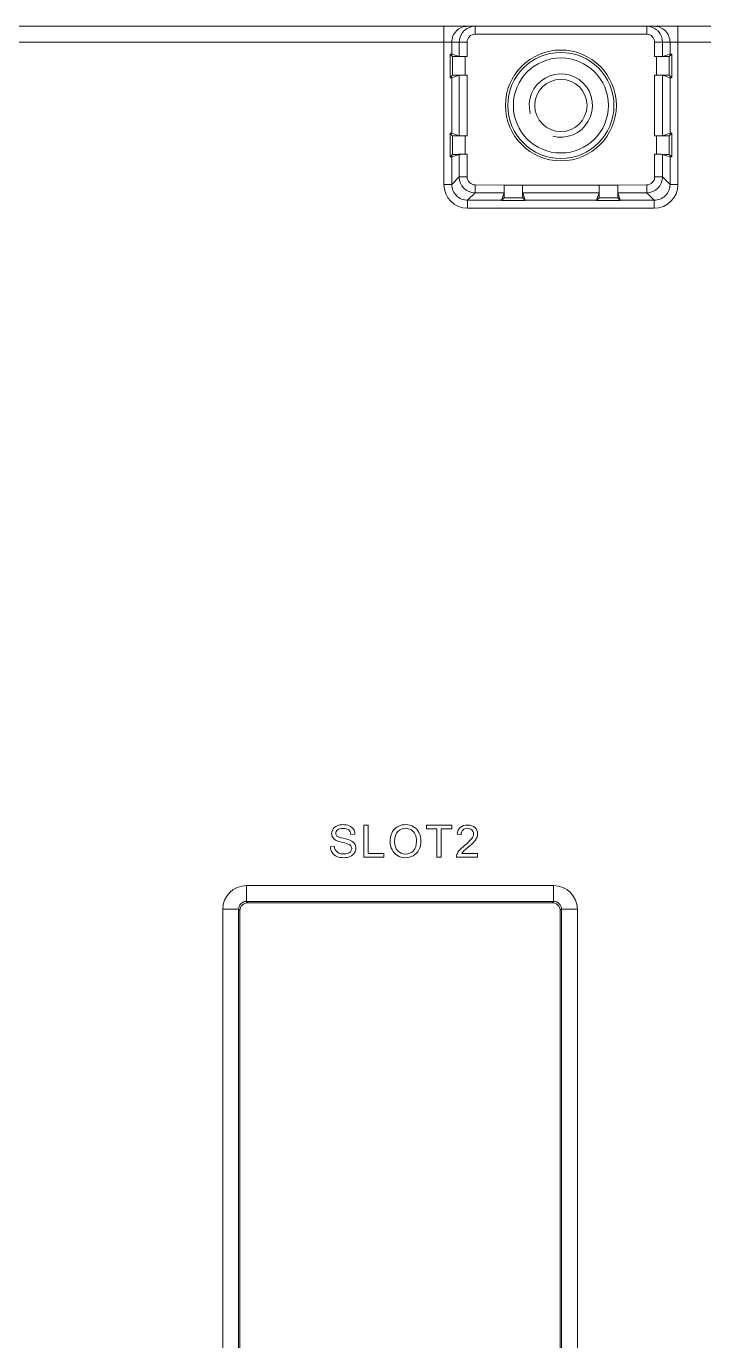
# Model space of a CAD drawing. Header units: millimetres. Extents: x 33157 to 59611, y -29750 to 1750.
# Drawn here: x 55089.3 to 55132, y 291.7 to 374.7 of the extents above; entities that cross this region are included whole.
import ezdxf

# ---------------------------------------------------------------- set-up
doc = ezdxf.new("R2010")
doc.units = ezdxf.units.MM
doc.layers.add('layer 1', color=7, linetype='Continuous', lineweight=18)

msp = doc.modelspace()

# ---------------------------------------------------------------- linework, layer by layer
at = {"layer": 'layer 1', "lineweight": 9}
for p, q in [((55115.618, 374.666), (55115.618, 374.666)), ((55115.618, 374.666), (55115.618, 364.678)), ((55117.589, 374.666), (55117.589, 374.666)), ((55117.589, 374.666), (55117.589, 374.166)), ((55128.42, 374.666), (55128.42, 374.666)), ((55128.42, 374.666), (55128.42, 374.166)), ((55130.392, 374.666), (55130.392, 374.666)), ((55130.392, 374.666), (55130.392, 364.678)), ((55116.117, 373.666), (55116.117, 373.666)), ((55116.117, 373.666), (55116.117, 372.912)), ((55116.589, 373.666), (55116.589, 373.666)), ((55116.589, 373.666), (55116.589, 372.754)), ((55117.089, 373.666), (55117.089, 373.666)), ((55117.089, 373.666), (55117.089, 372.75)), ((55117.089, 373.666), (55117.089, 373.666)), ((55128.42, 374.166), (55128.42, 374.166)), ((55128.92, 373.666), (55128.92, 373.666)), ((55128.92, 373.666), (55128.92, 372.75)), ((55129.42, 373.666), (55129.42, 373.666)), ((55129.42, 373.666), (55129.42, 372.754)), ((55129.892, 373.666), (55129.892, 373.666)), ((55129.892, 373.666), (55129.892, 372.912)), ((55116.006, 372.914), (55116.006, 372.914)), ((55116.006, 372.914), (55116.006, 371.418)), ((55116.164, 372.757), (55116.164, 372.757)), ((55116.164, 372.757), (55116.164, 371.575)), ((55116.964, 372.75), (55116.964, 372.75)), ((55116.964, 372.75), (55116.964, 371.582)), ((55117.089, 372.75), (55117.089, 372.75)), ((55129.046, 372.75), (55129.046, 372.75)), ((55129.046, 372.75), (55129.046, 371.582)), ((55129.046, 372.75), (55129.046, 372.75)), ((55129.846, 372.757), (55129.846, 372.757)), ((55129.846, 372.757), (55129.846, 371.575)), ((55129.892, 372.912), (55129.892, 372.912)), ((55130.003, 372.914), (55130.003, 372.914)), ((55130.003, 372.914), (55130.003, 372.914)), ((55130.003, 372.914), (55130.003, 371.418)), ((55116.117, 371.42), (55116.117, 371.42)), ((55116.117, 371.42), (55116.117, 367.912)), ((55116.164, 371.575), (55116.164, 371.575)), ((55116.589, 371.578), (55116.589, 371.578)), ((55116.589, 371.578), (55116.589, 371.578)), ((55116.589, 371.578), (55116.589, 367.754)), ((55117.089, 371.582), (55117.089, 371.582)), ((55117.089, 371.582), (55117.089, 367.75)), ((55117.089, 371.582), (55117.089, 371.582)), ((55128.92, 371.582), (55128.92, 371.582)), ((55128.92, 371.582), (55128.92, 367.75)), ((55129.046, 371.582), (55129.046, 371.582)), ((55129.42, 371.578), (55129.42, 371.578)), ((55129.42, 371.578), (55129.42, 367.754)), ((55129.892, 371.42), (55129.892, 371.42)), ((55129.892, 371.42), (55129.892, 367.912)), ((55116.006, 367.914), (55116.006, 367.914)), ((55116.006, 367.914), (55116.006, 366.418)), ((55116.164, 367.757), (55116.164, 367.757)), ((55116.164, 367.757), (55116.164, 366.575)), ((55116.964, 367.75), (55116.964, 367.75)), ((55116.964, 367.75), (55116.964, 366.582)), ((55117.089, 367.75), (55117.089, 367.75)), ((55129.046, 367.75), (55129.046, 367.75)), ((55129.046, 367.75), (55129.046, 366.582)), ((55129.046, 367.75), (55129.046, 367.75)), ((55129.846, 367.757), (55129.846, 367.757)), ((55129.846, 367.757), (55129.846, 366.575)), ((55129.892, 367.912), (55129.892, 367.912)), ((55130.003, 367.914), (55130.003, 367.914)), ((55130.003, 367.914), (55130.003, 367.914)), ((55130.003, 367.914), (55130.003, 366.418)), ((55116.117, 366.42), (55116.117, 366.42)), ((55116.117, 366.42), (55116.117, 364.678)), ((55116.164, 366.575), (55116.164, 366.575)), ((55116.589, 366.578), (55116.589, 366.578)), ((55116.589, 366.578), (55116.589, 366.578)), ((55116.589, 366.578), (55116.589, 365.15)), ((55117.089, 366.582), (55117.089, 366.582)), ((55117.089, 366.582), (55117.089, 365.15)), ((55117.089, 366.582), (55117.089, 366.582)), ((55128.92, 366.582), (55128.92, 366.582)), ((55128.92, 366.582), (55128.92, 365.15)), ((55129.046, 366.582), (55129.046, 366.582)), ((55129.42, 366.578), (55129.42, 366.578)), ((55129.42, 366.578), (55129.42, 365.15)), ((55129.892, 366.42), (55129.892, 366.42)), ((55129.892, 366.42), (55129.892, 364.678)), ((55116.117, 364.678), (55116.117, 364.678)), ((55116.589, 365.15), (55116.589, 365.15)), ((55117.089, 365.15), (55117.089, 365.15)), ((55117.589, 364.651), (55117.589, 364.651)), ((55117.589, 364.651), (55117.589, 364.151)), ((55126.589, 364.638), (55126.589, 364.638)), ((55128.42, 364.651), (55128.42, 364.651)), ((55128.42, 364.651), (55128.42, 364.651)), ((55128.42, 364.651), (55128.42, 364.151)), ((55129.42, 365.15), (55129.42, 365.15)), ((55130.392, 364.678), (55130.392, 364.678)), ((55117.117, 363.679), (55117.117, 363.679)), ((55117.117, 363.679), (55117.117, 363.179)), ((55117.589, 364.151), (55117.589, 364.151)), ((55119.259, 363.679), (55119.259, 363.679)), ((55119.414, 363.825), (55119.414, 363.825)), ((55119.416, 364.151), (55119.416, 364.151)), ((55119.416, 364.151), (55119.416, 364.151)), ((55120.596, 363.825), (55120.596, 363.825)), ((55120.751, 363.67), (55120.751, 363.67)), ((55125.259, 363.679), (55125.259, 363.679)), ((55125.414, 363.825), (55125.414, 363.825)), ((55125.416, 364.151), (55125.416, 364.151)), ((55125.416, 364.151), (55125.416, 364.151)), ((55126.596, 363.825), (55126.596, 363.825)), ((55126.751, 363.67), (55126.751, 363.67)), ((55128.42, 364.151), (55128.42, 364.151)), ((55128.892, 363.679), (55128.892, 363.679)), ((55128.892, 363.679), (55128.892, 363.679)), ((55128.892, 363.679), (55128.892, 363.179)), ((55128.892, 363.179), (55128.892, 363.179)), ((55103.163, 320.407), (55103.163, 320.407)), ((55103.163, 320.407), (55103.163, 319.407)), ((55122.546, 320.407), (55122.546, 320.407)), ((55122.546, 320.407), (55122.546, 320.407)), ((55122.546, 320.407), (55122.546, 319.407)), ((55101.663, 318.907), (55101.663, 264.075)), ((55102.663, 318.907), (55102.663, 318.907)), ((55102.663, 318.907), (55102.663, 264.075)), ((55102.749, 318.822), (55102.749, 264.16)), ((55122.46, 319.322), (55122.46, 319.322)), ((55122.546, 319.407), (55122.546, 319.407)), ((55122.546, 319.407), (55122.546, 319.407)), ((55122.96, 318.822), (55122.96, 318.822)), ((55122.96, 318.822), (55122.96, 264.16)), ((55123.046, 318.907), (55123.046, 318.907)), ((55123.046, 318.907), (55123.046, 318.907)), ((55123.046, 318.907), (55123.046, 264.075)), ((55124.046, 318.907), (55124.046, 318.907)), ((55124.046, 318.907), (55124.046, 318.907)), ((55124.046, 318.907), (55124.046, 264.075))]:
    msp.add_line(p, q, dxfattribs=at)
for points in [[(54903.505, 374.666), (54903.505, 374.666), (55189.504, 374.666), (55189.504, 374.666)], [(55116.41, 374.373), (55116.223, 374.186), (55116.117, 373.931), (55116.117, 373.666)], [(55117.117, 374.666), (55116.852, 374.666), (55116.598, 374.561), (55116.41, 374.373)], [(55116.917, 374.406), (55116.87, 374.363), (55116.826, 374.316), (55116.788, 374.264)], [(55117.589, 374.666), (55117.341, 374.666), (55117.101, 374.573), (55116.917, 374.406)], [(55129.018, 374.467), (55128.85, 374.593), (55128.63, 374.666), (55128.42, 374.666)], [(55129.599, 374.373), (55129.412, 374.561), (55129.157, 374.666), (55128.892, 374.666)], [(55129.16, 374.338), (55129.117, 374.386), (55129.069, 374.429), (55129.018, 374.467)], [(55129.42, 373.666), (55129.42, 373.915), (55129.327, 374.154), (55129.16, 374.338)], [(55129.892, 373.666), (55129.892, 373.931), (55129.787, 374.186), (55129.599, 374.373)], [(55083.92, 373.666), (55083.92, 373.666), (55117.089, 373.666), (55117.089, 373.666)], [(55116.788, 374.264), (55116.662, 374.096), (55116.589, 373.876), (55116.589, 373.666)], [(55117.589, 374.166), (55117.313, 374.166), (55117.089, 373.942), (55117.089, 373.666)], [(55128.42, 374.166), (55128.42, 374.166), (55117.589, 374.166), (55117.589, 374.166)], [(55128.92, 373.666), (55128.92, 373.942), (55128.696, 374.166), (55128.42, 374.166)], [(55128.92, 373.666), (55128.92, 373.666), (55162.089, 373.666), (55162.089, 373.666)], [(55116.164, 372.757), (55116.164, 372.757), (55116.006, 372.914), (55116.006, 372.914)], [(55116.117, 372.912), (55116.115, 372.913), (55116.076, 372.914), (55116.006, 372.914)], [(55116.117, 372.912), (55116.117, 372.912), (55116.589, 372.754), (55116.589, 372.754)], [(55116.164, 372.757), (55116.167, 372.753), (55116.524, 372.75), (55116.964, 372.75)], [(55116.589, 372.754), (55116.597, 372.752), (55116.818, 372.75), (55117.089, 372.75)], [(55117.089, 372.75), (55117.089, 372.75), (55116.964, 372.75), (55116.964, 372.75)], [(55128.92, 372.75), (55128.92, 372.75), (55129.046, 372.75), (55129.046, 372.75)], [(55129.892, 372.912), (55129.892, 372.912), (55129.42, 372.754), (55129.42, 372.754)], [(55129.846, 372.757), (55129.846, 372.757), (55130.003, 372.914), (55130.003, 372.914)], [(55130.003, 372.914), (55129.934, 372.914), (55129.895, 372.913), (55129.892, 372.912)], [(55116.164, 371.575), (55116.164, 371.575), (55116.006, 371.418), (55116.006, 371.418)], [(55116.006, 371.418), (55116.076, 371.418), (55116.115, 371.419), (55116.117, 371.42)], [(55116.117, 371.42), (55116.117, 371.42), (55116.589, 371.578), (55116.589, 371.578)], [(55117.089, 371.582), (55117.089, 371.582), (55116.964, 371.582), (55116.964, 371.582)], [(55128.92, 371.582), (55128.92, 371.582), (55129.046, 371.582), (55129.046, 371.582)], [(55129.42, 371.578), (55129.413, 371.58), (55129.191, 371.582), (55128.92, 371.582)], [(55129.846, 371.575), (55129.842, 371.579), (55129.485, 371.582), (55129.046, 371.582)], [(55129.892, 371.42), (55129.892, 371.42), (55129.42, 371.578), (55129.42, 371.578)], [(55129.846, 371.575), (55129.846, 371.575), (55130.003, 371.418), (55130.003, 371.418)], [(55129.892, 371.42), (55129.895, 371.419), (55129.934, 371.418), (55130.003, 371.418)], [(55116.164, 367.757), (55116.164, 367.757), (55116.006, 367.914), (55116.006, 367.914)], [(55116.117, 367.912), (55116.115, 367.913), (55116.076, 367.914), (55116.006, 367.914)], [(55116.117, 367.912), (55116.117, 367.912), (55116.589, 367.754), (55116.589, 367.754)], [(55116.164, 367.757), (55116.167, 367.753), (55116.524, 367.75), (55116.964, 367.75)], [(55116.589, 367.754), (55116.597, 367.752), (55116.818, 367.75), (55117.089, 367.75)], [(55117.089, 367.75), (55117.089, 367.75), (55116.964, 367.75), (55116.964, 367.75)], [(55128.92, 367.75), (55128.92, 367.75), (55129.046, 367.75), (55129.046, 367.75)], [(55129.892, 367.912), (55129.892, 367.912), (55129.42, 367.754), (55129.42, 367.754)], [(55129.846, 367.757), (55129.846, 367.757), (55130.003, 367.914), (55130.003, 367.914)], [(55130.003, 367.914), (55129.934, 367.914), (55129.895, 367.913), (55129.892, 367.912)], [(55116.164, 366.575), (55116.164, 366.575), (55116.006, 366.418), (55116.006, 366.418)], [(55116.006, 366.418), (55116.076, 366.418), (55116.115, 366.419), (55116.117, 366.42)], [(55116.117, 366.42), (55116.117, 366.42), (55116.589, 366.578), (55116.589, 366.578)], [(55117.089, 366.582), (55117.089, 366.582), (55116.964, 366.582), (55116.964, 366.582)], [(55128.92, 366.582), (55128.92, 366.582), (55129.046, 366.582), (55129.046, 366.582)], [(55129.42, 366.578), (55129.413, 366.58), (55129.191, 366.582), (55128.92, 366.582)], [(55129.846, 366.575), (55129.842, 366.579), (55129.485, 366.582), (55129.046, 366.582)], [(55129.892, 366.42), (55129.892, 366.42), (55129.42, 366.578), (55129.42, 366.578)], [(55129.846, 366.575), (55129.846, 366.575), (55130.003, 366.418), (55130.003, 366.418)], [(55129.892, 366.42), (55129.895, 366.419), (55129.934, 366.418), (55130.003, 366.418)], [(55115.618, 364.678), (55115.618, 364.678), (55116.117, 364.678), (55116.117, 364.678)], [(55115.618, 364.678), (55115.618, 363.85), (55116.289, 363.179), (55117.117, 363.179)], [(55116.589, 365.15), (55116.589, 365.15), (55116.117, 364.678), (55116.117, 364.678)], [(55117.089, 365.15), (55117.089, 365.15), (55116.589, 365.15), (55116.589, 365.15)], [(55116.589, 365.15), (55116.59, 364.598), (55117.037, 364.151), (55117.589, 364.151)], [(55117.589, 364.651), (55117.589, 364.651), (55119.421, 364.638), (55119.421, 364.638)], [(55119.421, 364.638), (55119.421, 364.638), (55126.589, 364.638), (55126.589, 364.638)], [(55126.589, 364.638), (55126.589, 364.638), (55128.42, 364.651), (55128.42, 364.651)], [(55128.42, 364.151), (55128.972, 364.151), (55129.42, 364.598), (55129.42, 365.15)], [(55128.892, 363.179), (55129.72, 363.179), (55130.392, 363.85), (55130.392, 364.678)], [(55128.92, 365.15), (55128.92, 365.15), (55129.42, 365.15), (55129.42, 365.15)], [(55129.42, 365.15), (55129.42, 365.15), (55129.892, 364.678), (55129.892, 364.678)], [(55130.392, 364.678), (55130.392, 364.678), (55129.892, 364.678), (55129.892, 364.678)], [(55117.117, 363.679), (55117.117, 363.679), (55119.259, 363.679), (55119.259, 363.679)], [(55117.589, 364.151), (55117.589, 364.151), (55117.117, 363.679), (55117.117, 363.679)], [(55117.589, 364.151), (55117.589, 364.151), (55119.416, 364.151), (55119.416, 364.151)], [(55119.258, 363.67), (55119.258, 363.67), (55120.751, 363.67), (55120.751, 363.67)], [(55119.259, 363.679), (55119.259, 363.679), (55119.416, 364.151), (55119.416, 364.151)], [(55119.414, 363.825), (55119.414, 363.825), (55119.258, 363.67), (55119.258, 363.67)], [(55119.414, 363.825), (55119.414, 363.825), (55120.596, 363.825), (55120.596, 363.825)], [(55120.593, 364.151), (55120.593, 364.151), (55125.416, 364.151), (55125.416, 364.151)], [(55120.75, 363.679), (55120.75, 363.679), (55120.593, 364.151), (55120.593, 364.151)], [(55120.596, 363.825), (55120.596, 363.825), (55120.75, 363.675), (55120.75, 363.675)], [(55120.75, 363.679), (55120.75, 363.679), (55125.259, 363.679), (55125.259, 363.679)], [(55120.75, 363.67), (55120.75, 363.67), (55120.751, 363.67), (55120.751, 363.67)], [(55125.258, 363.67), (55125.258, 363.67), (55126.751, 363.67), (55126.751, 363.67)], [(55125.259, 363.679), (55125.259, 363.679), (55125.416, 364.151), (55125.416, 364.151)], [(55125.414, 363.825), (55125.414, 363.825), (55125.258, 363.67), (55125.258, 363.67)], [(55125.414, 363.825), (55125.414, 363.825), (55126.596, 363.825), (55126.596, 363.825)], [(55126.593, 364.151), (55126.593, 364.151), (55128.42, 364.151), (55128.42, 364.151)], [(55126.75, 363.679), (55126.75, 363.679), (55126.593, 364.151), (55126.593, 364.151)], [(55126.596, 363.825), (55126.596, 363.825), (55126.75, 363.675), (55126.75, 363.675)], [(55126.75, 363.679), (55126.75, 363.679), (55128.892, 363.679), (55128.892, 363.679)], [(55126.75, 363.67), (55126.75, 363.67), (55126.751, 363.67), (55126.751, 363.67)], [(55128.42, 364.151), (55128.42, 364.151), (55128.892, 363.679), (55128.892, 363.679)], [(55117.117, 363.179), (55117.117, 363.179), (55128.892, 363.179), (55128.892, 363.179)], [(55103.163, 320.407), (55102.335, 320.407), (55101.663, 319.736), (55101.663, 318.907)], [(55103.163, 320.407), (55103.163, 320.407), (55122.546, 320.407), (55122.546, 320.407)], [(55124.046, 318.907), (55124.046, 319.736), (55123.374, 320.407), (55122.546, 320.407)], [(55101.663, 318.907), (55101.663, 318.907), (55102.663, 318.907), (55102.663, 318.907)], [(55102.749, 318.822), (55102.749, 318.822), (55102.663, 318.907), (55102.663, 318.907)], [(55103.249, 319.322), (55102.973, 319.322), (55102.749, 319.098), (55102.749, 318.822)], [(55103.163, 319.407), (55103.163, 319.407), (55122.546, 319.407), (55122.546, 319.407)], [(55103.249, 319.322), (55103.249, 319.322), (55122.46, 319.322), (55122.46, 319.322)], [(55103.249, 319.322), (55103.249, 319.322), (55103.163, 319.407), (55103.163, 319.407)], [(55122.546, 319.407), (55122.546, 319.407), (55122.46, 319.322), (55122.46, 319.322)], [(55122.96, 318.822), (55122.96, 319.098), (55122.737, 319.322), (55122.46, 319.322)], [(55123.046, 318.907), (55123.046, 318.907), (55122.96, 318.822), (55122.96, 318.822)], [(55124.046, 318.907), (55124.046, 318.907), (55123.046, 318.907), (55123.046, 318.907)]]:
    msp.add_open_spline(points, degree=3, dxfattribs=at)
for points, knots in [([(55126.505, 369.666), (55126.505, 371.599), (55124.938, 373.166), (55123.005, 373.166), (55121.072, 373.166), (55119.505, 371.599), (55119.505, 369.666), (55119.505, 367.733), (55121.072, 366.166), (55123.005, 366.166), (55124.938, 366.166), (55126.505, 367.733), (55126.505, 369.666), (55126.505, 369.666), (55126.505, 369.666), (55126.505, 369.666)], [0, 0, 0, 0, 152043.720607, 152043.720607, 152043.720607, 304087.441214, 304087.441214, 304087.441214, 456131.161821, 456131.161821, 456131.161821, 608174.882428, 608174.882428, 608174.882428, 608180.964177, 608180.964177, 608180.964177, 608180.964177]), ([(55126.355, 369.666), (55126.355, 371.516), (55124.855, 373.016), (55123.005, 373.016), (55121.155, 373.016), (55119.655, 371.516), (55119.655, 369.666), (55119.655, 367.816), (55121.155, 366.316), (55123.005, 366.316), (55124.855, 366.316), (55126.355, 367.816), (55126.355, 369.666), (55126.355, 369.666), (55126.355, 369.666), (55126.355, 369.666)], [0, 0, 0, 0, 152044.289153, 152044.289153, 152044.289153, 304088.578307, 304088.578307, 304088.578307, 456132.86746, 456132.86746, 456132.86746, 608177.156613, 608177.156613, 608177.156613, 608183.238385, 608183.238385, 608183.238385, 608183.238385]), ([(55129.018, 372.75), (55129.122, 372.75), (55129.227, 372.75), (55129.331, 372.751), (55129.378, 372.751), (55129.426, 372.751), (55129.473, 372.751), (55129.515, 372.751), (55129.557, 372.752), (55129.599, 372.752), (55129.633, 372.753), (55129.668, 372.753), (55129.703, 372.753), (55129.729, 372.753), (55129.755, 372.752), (55129.78, 372.754), (55129.796, 372.756), (55129.811, 372.759), (55129.828, 372.756), (55129.835, 372.755), (55129.842, 372.753), (55129.846, 372.757)], [0, 0, 0, 0, 143772.947422, 143772.947422, 143772.947422, 287545.894844, 287545.894844, 287545.894844, 431318.842267, 431318.842267, 431318.842267, 575091.789689, 575091.789689, 575091.789689, 718864.737111, 718864.737111, 718864.737111, 862637.684533, 862637.684533, 862637.684533, 1006410.631956, 1006410.631956, 1006410.631956, 1006410.631956]), ([(55129.018, 372.75), (55129.069, 372.75), (55129.12, 372.751), (55129.171, 372.751), (55129.215, 372.751), (55129.258, 372.75), (55129.301, 372.752), (55129.329, 372.753), (55129.358, 372.755), (55129.387, 372.753), (55129.398, 372.752), (55129.409, 372.751), (55129.42, 372.754)], [0, 0, 0, 0, 152071.285959, 152071.285959, 152071.285959, 304142.571918, 304142.571918, 304142.571918, 456213.857878, 456213.857878, 456213.857878, 608285.143837, 608285.143837, 608285.143837, 608285.143837]), ([(55126.005, 369.666), (55126.005, 371.323), (55124.662, 372.666), (55123.005, 372.666), (55121.348, 372.666), (55120.005, 371.323), (55120.005, 369.666), (55120.005, 368.009), (55121.348, 366.666), (55123.005, 366.666), (55124.662, 366.666), (55126.005, 368.009), (55126.005, 369.666), (55126.005, 369.666), (55126.005, 369.666), (55126.005, 369.666)], [0, 0, 0, 0, 152045.615809, 152045.615809, 152045.615809, 304091.231617, 304091.231617, 304091.231617, 456136.847426, 456136.847426, 456136.847426, 608182.463234, 608182.463234, 608182.463234, 608188.545059, 608188.545059, 608188.545059, 608188.545059]), ([(55116.991, 371.582), (55116.887, 371.582), (55116.783, 371.582), (55116.679, 371.581), (55116.631, 371.581), (55116.584, 371.581), (55116.536, 371.581), (55116.494, 371.581), (55116.452, 371.58), (55116.41, 371.58), (55116.376, 371.579), (55116.342, 371.579), (55116.307, 371.579), (55116.281, 371.579), (55116.254, 371.58), (55116.229, 371.578), (55116.214, 371.576), (55116.199, 371.573), (55116.181, 371.576), (55116.174, 371.577), (55116.168, 371.579), (55116.164, 371.575)], [0, 0, 0, 0, 143740.161886, 143740.161886, 143740.161886, 287480.323772, 287480.323772, 287480.323772, 431220.485659, 431220.485659, 431220.485659, 574960.647545, 574960.647545, 574960.647545, 718700.809431, 718700.809431, 718700.809431, 862440.971317, 862440.971317, 862440.971317, 1006181.133203, 1006181.133203, 1006181.133203, 1006181.133203]), ([(55116.991, 371.582), (55116.94, 371.582), (55116.889, 371.581), (55116.838, 371.581), (55116.795, 371.581), (55116.752, 371.582), (55116.709, 371.58), (55116.68, 371.579), (55116.652, 371.577), (55116.622, 371.579), (55116.611, 371.58), (55116.6, 371.581), (55116.589, 371.578)], [0, 0, 0, 0, 152038.304265, 152038.304265, 152038.304265, 304076.60853, 304076.60853, 304076.60853, 456114.912796, 456114.912796, 456114.912796, 608153.217061, 608153.217061, 608153.217061, 608153.217061]), ([(55122.487, 367.734), (55123.361, 367.5), (55124.284, 367.882), (55124.737, 368.666), (55125.189, 369.45), (55125.059, 370.44), (55124.419, 371.08), (55123.779, 371.72), (55122.789, 371.851), (55122.005, 371.398), (55121.221, 370.945), (55120.839, 370.023), (55121.073, 369.148)], [0, 0, 0, 0, 152054.514352, 152054.514352, 152054.514352, 304109.028703, 304109.028703, 304109.028703, 456163.543055, 456163.543055, 456163.543055, 608218.057407, 608218.057407, 608218.057407, 608218.057407]), ([(55124.655, 369.666), (55124.655, 370.577), (55123.916, 371.316), (55123.005, 371.316), (55122.093, 371.316), (55121.355, 370.577), (55121.355, 369.666), (55121.355, 368.755), (55122.093, 368.016), (55123.005, 368.016), (55123.916, 368.016), (55124.655, 368.755), (55124.655, 369.666), (55124.655, 369.666), (55124.655, 369.666), (55124.655, 369.666)], [0, 0, 0, 0, 152050.733209, 152050.733209, 152050.733209, 304101.466418, 304101.466418, 304101.466418, 456152.199627, 456152.199627, 456152.199627, 608202.932835, 608202.932835, 608202.932835, 608209.014865, 608209.014865, 608209.014865, 608209.014865]), ([(55129.018, 367.75), (55129.122, 367.75), (55129.227, 367.75), (55129.331, 367.751), (55129.378, 367.751), (55129.426, 367.751), (55129.473, 367.751), (55129.515, 367.751), (55129.557, 367.752), (55129.599, 367.752), (55129.633, 367.753), (55129.668, 367.753), (55129.703, 367.753), (55129.729, 367.753), (55129.755, 367.752), (55129.78, 367.754), (55129.796, 367.756), (55129.811, 367.759), (55129.828, 367.756), (55129.835, 367.755), (55129.842, 367.753), (55129.846, 367.757)], [0, 0, 0, 0, 143779.06991, 143779.06991, 143779.06991, 287558.139819, 287558.139819, 287558.139819, 431337.209729, 431337.209729, 431337.209729, 575116.279638, 575116.279638, 575116.279638, 718895.349548, 718895.349548, 718895.349548, 862674.419457, 862674.419457, 862674.419457, 1006453.489367, 1006453.489367, 1006453.489367, 1006453.489367]), ([(55129.018, 367.75), (55129.069, 367.75), (55129.12, 367.751), (55129.171, 367.751), (55129.215, 367.751), (55129.258, 367.75), (55129.301, 367.752), (55129.329, 367.753), (55129.358, 367.755), (55129.387, 367.753), (55129.398, 367.752), (55129.409, 367.751), (55129.42, 367.754)], [0, 0, 0, 0, 152078.138822, 152078.138822, 152078.138822, 304156.277644, 304156.277644, 304156.277644, 456234.416467, 456234.416467, 456234.416467, 608312.555289, 608312.555289, 608312.555289, 608312.555289]), ([(55116.991, 366.582), (55116.887, 366.582), (55116.783, 366.582), (55116.679, 366.581), (55116.631, 366.581), (55116.584, 366.581), (55116.536, 366.581), (55116.494, 366.581), (55116.452, 366.58), (55116.41, 366.58), (55116.376, 366.579), (55116.342, 366.579), (55116.307, 366.579), (55116.281, 366.579), (55116.254, 366.58), (55116.229, 366.578), (55116.214, 366.576), (55116.199, 366.573), (55116.181, 366.576), (55116.174, 366.577), (55116.168, 366.579), (55116.164, 366.575)], [0, 0, 0, 0, 143746.284547, 143746.284547, 143746.284547, 287492.569095, 287492.569095, 287492.569095, 431238.853642, 431238.853642, 431238.853642, 574985.13819, 574985.13819, 574985.13819, 718731.422737, 718731.422737, 718731.422737, 862477.707285, 862477.707285, 862477.707285, 1006223.991832, 1006223.991832, 1006223.991832, 1006223.991832]), ([(55116.991, 366.582), (55116.94, 366.582), (55116.889, 366.581), (55116.838, 366.581), (55116.795, 366.581), (55116.752, 366.582), (55116.709, 366.58), (55116.68, 366.579), (55116.652, 366.577), (55116.622, 366.579), (55116.611, 366.58), (55116.6, 366.581), (55116.589, 366.578)], [0, 0, 0, 0, 152045.15732, 152045.15732, 152045.15732, 304090.31464, 304090.31464, 304090.31464, 456135.471961, 456135.471961, 456135.471961, 608180.629281, 608180.629281, 608180.629281, 608180.629281]), ([(55116.117, 364.678), (55116.117, 364.413), (55116.223, 364.159), (55116.41, 363.971), (55116.598, 363.784), (55116.852, 363.679), (55117.117, 363.679)], [0, 0, 0, 0, 171469.672018, 171469.672018, 171469.672018, 342939.344037, 342939.344037, 342939.344037, 342939.344037]), ([(55117.089, 365.15), (55117.089, 365.018), (55117.142, 364.891), (55117.236, 364.797), (55117.329, 364.703), (55117.457, 364.651), (55117.589, 364.651)], [0, 0, 0, 0, 171471.453771, 171471.453771, 171471.453771, 342942.907542, 342942.907542, 342942.907542, 342942.907542]), ([(55119.414, 363.825), (55119.418, 363.829), (55119.416, 363.836), (55119.415, 363.842), (55119.412, 363.859), (55119.415, 363.874), (55119.416, 363.889), (55119.419, 363.913), (55119.418, 363.939), (55119.417, 363.965), (55119.417, 363.999), (55119.418, 364.033), (55119.419, 364.066), (55119.419, 364.107), (55119.419, 364.148), (55119.419, 364.189), (55119.42, 364.236), (55119.42, 364.283), (55119.42, 364.329), (55119.42, 364.432), (55119.421, 364.535), (55119.421, 364.638)], [0, 0, 0, 0, 143757.697747, 143757.697747, 143757.697747, 287515.395493, 287515.395493, 287515.395493, 431273.09324, 431273.09324, 431273.09324, 575030.790987, 575030.790987, 575030.790987, 718788.488733, 718788.488733, 718788.488733, 862546.18648, 862546.18648, 862546.18648, 1006303.884227, 1006303.884227, 1006303.884227, 1006303.884227]), ([(55119.421, 364.638), (55119.421, 364.576), (55119.42, 364.515), (55119.42, 364.453), (55119.42, 364.401), (55119.421, 364.349), (55119.419, 364.297), (55119.418, 364.262), (55119.415, 364.227), (55119.418, 364.191), (55119.419, 364.178), (55119.421, 364.164), (55119.416, 364.151)], [0, 0, 0, 0, 152055.472849, 152055.472849, 152055.472849, 304110.945699, 304110.945699, 304110.945699, 456166.418548, 456166.418548, 456166.418548, 608221.891397, 608221.891397, 608221.891397, 608221.891397]), ([(55120.589, 364.638), (55120.589, 364.576), (55120.589, 364.515), (55120.589, 364.453), (55120.589, 364.401), (55120.588, 364.349), (55120.59, 364.297), (55120.591, 364.262), (55120.594, 364.227), (55120.592, 364.191), (55120.591, 364.178), (55120.589, 364.164), (55120.593, 364.151)], [0, 0, 0, 0, 152058.713649, 152058.713649, 152058.713649, 304117.427298, 304117.427298, 304117.427298, 456176.140947, 456176.140947, 456176.140947, 608234.854596, 608234.854596, 608234.854596, 608234.854596]), ([(55120.589, 364.638), (55120.589, 364.535), (55120.589, 364.432), (55120.589, 364.329), (55120.59, 364.283), (55120.59, 364.236), (55120.59, 364.189), (55120.59, 364.148), (55120.59, 364.107), (55120.591, 364.066), (55120.591, 364.033), (55120.592, 363.999), (55120.592, 363.965), (55120.592, 363.939), (55120.591, 363.913), (55120.593, 363.889), (55120.595, 363.874), (55120.597, 363.859), (55120.594, 363.842), (55120.593, 363.836), (55120.592, 363.829), (55120.596, 363.825)], [0, 0, 0, 0, 143760.044111, 143760.044111, 143760.044111, 287520.088222, 287520.088222, 287520.088222, 431280.132333, 431280.132333, 431280.132333, 575040.176445, 575040.176445, 575040.176445, 718800.220556, 718800.220556, 718800.220556, 862560.264667, 862560.264667, 862560.264667, 1006320.308778, 1006320.308778, 1006320.308778, 1006320.308778]), ([(55125.414, 363.825), (55125.418, 363.829), (55125.416, 363.836), (55125.415, 363.842), (55125.412, 363.859), (55125.415, 363.874), (55125.416, 363.889), (55125.419, 363.913), (55125.418, 363.939), (55125.417, 363.965), (55125.417, 363.999), (55125.418, 364.033), (55125.419, 364.066), (55125.419, 364.107), (55125.419, 364.148), (55125.419, 364.189), (55125.42, 364.236), (55125.42, 364.283), (55125.42, 364.329), (55125.42, 364.432), (55125.421, 364.535), (55125.421, 364.638)], [0, 0, 0, 0, 143773.394973, 143773.394973, 143773.394973, 287546.789946, 287546.789946, 287546.789946, 431320.184919, 431320.184919, 431320.184919, 575093.579893, 575093.579893, 575093.579893, 718866.974866, 718866.974866, 718866.974866, 862640.369839, 862640.369839, 862640.369839, 1006413.764812, 1006413.764812, 1006413.764812, 1006413.764812]), ([(55125.421, 364.638), (55125.421, 364.576), (55125.42, 364.515), (55125.42, 364.453), (55125.42, 364.401), (55125.421, 364.349), (55125.419, 364.297), (55125.418, 364.262), (55125.415, 364.227), (55125.418, 364.191), (55125.419, 364.178), (55125.421, 364.164), (55125.416, 364.151)], [0, 0, 0, 0, 152072.079191, 152072.079191, 152072.079191, 304144.158382, 304144.158382, 304144.158382, 456216.237573, 456216.237573, 456216.237573, 608288.316764, 608288.316764, 608288.316764, 608288.316764]), ([(55126.589, 364.638), (55126.589, 364.576), (55126.589, 364.515), (55126.589, 364.453), (55126.589, 364.401), (55126.588, 364.349), (55126.59, 364.297), (55126.591, 364.262), (55126.594, 364.227), (55126.592, 364.191), (55126.591, 364.178), (55126.589, 364.164), (55126.593, 364.151)], [0, 0, 0, 0, 152075.31999, 152075.31999, 152075.31999, 304150.639981, 304150.639981, 304150.639981, 456225.959971, 456225.959971, 456225.959971, 608301.279962, 608301.279962, 608301.279962, 608301.279962]), ([(55126.589, 364.638), (55126.589, 364.535), (55126.589, 364.432), (55126.589, 364.329), (55126.59, 364.283), (55126.59, 364.236), (55126.59, 364.189), (55126.59, 364.148), (55126.59, 364.107), (55126.591, 364.066), (55126.591, 364.033), (55126.592, 363.999), (55126.592, 363.965), (55126.592, 363.939), (55126.591, 363.913), (55126.593, 363.889), (55126.595, 363.874), (55126.597, 363.859), (55126.594, 363.842), (55126.593, 363.836), (55126.592, 363.829), (55126.596, 363.825)], [0, 0, 0, 0, 143775.741338, 143775.741338, 143775.741338, 287551.482675, 287551.482675, 287551.482675, 431327.224013, 431327.224013, 431327.224013, 575102.96535, 575102.96535, 575102.96535, 718878.706688, 718878.706688, 718878.706688, 862654.448026, 862654.448026, 862654.448026, 1006430.189363, 1006430.189363, 1006430.189363, 1006430.189363]), ([(55128.42, 364.651), (55128.553, 364.651), (55128.68, 364.703), (55128.774, 364.797), (55128.867, 364.891), (55128.92, 365.018), (55128.92, 365.15)], [0, 0, 0, 0, 171507.414212, 171507.414212, 171507.414212, 343014.828424, 343014.828424, 343014.828424, 343014.828424]), ([(55128.892, 363.679), (55129.157, 363.679), (55129.412, 363.784), (55129.599, 363.971), (55129.787, 364.159), (55129.892, 364.413), (55129.892, 364.678)], [0, 0, 0, 0, 171510.733151, 171510.733151, 171510.733151, 343021.466302, 343021.466302, 343021.466302, 343021.466302]), ([(55103.163, 319.407), (55103.031, 319.407), (55102.904, 319.355), (55102.81, 319.261), (55102.716, 319.167), (55102.663, 319.04), (55102.663, 318.907)], [0, 0, 0, 0, 171496.928963, 171496.928963, 171496.928963, 342993.857925, 342993.857925, 342993.857925, 342993.857925]), ([(55123.046, 318.907), (55123.046, 319.04), (55122.993, 319.167), (55122.9, 319.261), (55122.806, 319.355), (55122.679, 319.407), (55122.546, 319.407)], [0, 0, 0, 0, 171559.582034, 171559.582034, 171559.582034, 343119.164068, 343119.164068, 343119.164068, 343119.164068])]:
    msp.add_open_spline(points, degree=3, knots=knots, dxfattribs=at)
at = {"layer": 'layer 1'}
for points, knots in [([(55108.46, 322.848), (55108.46, 322.848), (55108.711, 322.87), (55108.711, 322.87), (55108.723, 322.769), (55108.75, 322.685), (55108.794, 322.62), (55108.838, 322.555), (55108.906, 322.502), (55108.997, 322.462), (55109.089, 322.422), (55109.193, 322.402), (55109.307, 322.402), (55109.409, 322.402), (55109.499, 322.417), (55109.577, 322.447), (55109.655, 322.478), (55109.713, 322.52), (55109.751, 322.573), (55109.789, 322.626), (55109.809, 322.684), (55109.809, 322.746), (55109.809, 322.809), (55109.79, 322.864), (55109.754, 322.912), (55109.717, 322.959), (55109.656, 322.998), (55109.572, 323.031), (55109.518, 323.051), (55109.398, 323.084), (55109.212, 323.129), (55109.026, 323.174), (55108.896, 323.215), (55108.822, 323.255), (55108.725, 323.306), (55108.654, 323.369), (55108.607, 323.444), (55108.559, 323.518), (55108.536, 323.602), (55108.536, 323.695), (55108.536, 323.798), (55108.565, 323.893), (55108.623, 323.982), (55108.681, 324.071), (55108.765, 324.138), (55108.876, 324.184), (55108.987, 324.23), (55109.111, 324.253), (55109.247, 324.253), (55109.397, 324.253), (55109.529, 324.229), (55109.643, 324.181), (55109.757, 324.133), (55109.845, 324.062), (55109.907, 323.967), (55109.969, 323.874), (55110.002, 323.768), (55110.006, 323.649), (55110.006, 323.649), (55109.749, 323.629), (55109.749, 323.629), (55109.736, 323.757), (55109.689, 323.853), (55109.61, 323.918), (55109.53, 323.983), (55109.413, 324.016), (55109.257, 324.016), (55109.096, 324.016), (55108.978, 323.986), (55108.904, 323.927), (55108.83, 323.868), (55108.793, 323.796), (55108.793, 323.713), (55108.793, 323.64), (55108.819, 323.58), (55108.871, 323.533), (55108.923, 323.487), (55109.057, 323.438), (55109.274, 323.389), (55109.492, 323.34), (55109.641, 323.297), (55109.722, 323.261), (55109.839, 323.206), (55109.926, 323.138), (55109.982, 323.055), (55110.038, 322.972), (55110.066, 322.877), (55110.066, 322.769), (55110.066, 322.661), (55110.035, 322.56), (55109.973, 322.465), (55109.912, 322.37), (55109.824, 322.296), (55109.708, 322.244), (55109.593, 322.191), (55109.464, 322.165), (55109.32, 322.165), (55109.137, 322.165), (55108.984, 322.191), (55108.861, 322.245), (55108.737, 322.298), (55108.641, 322.378), (55108.571, 322.485), (55108.5, 322.592), (55108.463, 322.713), (55108.46, 322.848)], [0, 0, 0, 0, 134876.871131, 134876.871131, 134876.871131, 269753.742262, 269753.742262, 269753.742262, 404630.613393, 404630.613393, 404630.613393, 539507.484524, 539507.484524, 539507.484524, 674384.355655, 674384.355655, 674384.355655, 809261.226786, 809261.226786, 809261.226786, 944138.097917, 944138.097917, 944138.097917, 1079014.969047, 1079014.969047, 1079014.969047, 1213891.840178, 1213891.840178, 1213891.840178, 1348768.711309, 1348768.711309, 1348768.711309, 1483645.58244, 1483645.58244, 1483645.58244, 1618522.453571, 1618522.453571, 1618522.453571, 1753399.324702, 1753399.324702, 1753399.324702, 1888276.195833, 1888276.195833, 1888276.195833, 2023153.066964, 2023153.066964, 2023153.066964, 2158029.938095, 2158029.938095, 2158029.938095, 2292906.809226, 2292906.809226, 2292906.809226, 2427783.680357, 2427783.680357, 2427783.680357, 2562660.551488, 2562660.551488, 2562660.551488, 2697537.422619, 2697537.422619, 2697537.422619, 2832414.29375, 2832414.29375, 2832414.29375, 2967291.164881, 2967291.164881, 2967291.164881, 3102168.036012, 3102168.036012, 3102168.036012, 3237044.907142, 3237044.907142, 3237044.907142, 3371921.778273, 3371921.778273, 3371921.778273, 3506798.649404, 3506798.649404, 3506798.649404, 3641675.520535, 3641675.520535, 3641675.520535, 3776552.391666, 3776552.391666, 3776552.391666, 3911429.262797, 3911429.262797, 3911429.262797, 4046306.133928, 4046306.133928, 4046306.133928, 4181183.005059, 4181183.005059, 4181183.005059, 4316059.87619, 4316059.87619, 4316059.87619, 4450936.747321, 4450936.747321, 4450936.747321, 4585813.618452, 4585813.618452, 4585813.618452, 4720690.489583, 4720690.489583, 4720690.489583, 4720690.489583]), ([(55110.575, 322.198), (55110.575, 322.198), (55110.575, 324.219), (55110.575, 324.219), (55110.575, 324.219), (55110.843, 324.219), (55110.843, 324.219), (55110.843, 324.219), (55110.843, 322.436), (55110.843, 322.436), (55110.843, 322.436), (55111.837, 322.436), (55111.837, 322.436), (55111.837, 322.436), (55111.837, 322.198), (55111.837, 322.198), (55111.837, 322.198), (55110.575, 322.198), (55110.575, 322.198)], [0, 0, 0, 0, 145609.355534, 145609.355534, 145609.355534, 291218.711067, 291218.711067, 291218.711067, 436828.066601, 436828.066601, 436828.066601, 582437.422134, 582437.422134, 582437.422134, 728046.777668, 728046.777668, 728046.777668, 873656.133201, 873656.133201, 873656.133201, 873656.133201]), ([(55112.231, 323.182), (55112.231, 323.517), (55112.321, 323.779), (55112.501, 323.969), (55112.682, 324.158), (55112.914, 324.253), (55113.199, 324.253), (55113.386, 324.253), (55113.554, 324.208), (55113.704, 324.119), (55113.853, 324.031), (55113.968, 323.906), (55114.046, 323.747), (55114.125, 323.588), (55114.164, 323.407), (55114.164, 323.206), (55114.164, 323.001), (55114.123, 322.817), (55114.04, 322.656), (55113.957, 322.494), (55113.84, 322.372), (55113.689, 322.289), (55113.537, 322.206), (55113.373, 322.165), (55113.198, 322.165), (55113.007, 322.165), (55112.837, 322.211), (55112.687, 322.302), (55112.538, 322.394), (55112.424, 322.519), (55112.347, 322.678), (55112.269, 322.837), (55112.231, 323.005), (55112.231, 323.182)], [0, 0, 0, 0, 139742.973447, 139742.973447, 139742.973447, 279485.946894, 279485.946894, 279485.946894, 419228.920341, 419228.920341, 419228.920341, 558971.893788, 558971.893788, 558971.893788, 698714.867235, 698714.867235, 698714.867235, 838457.840683, 838457.840683, 838457.840683, 978200.81413, 978200.81413, 978200.81413, 1117943.787577, 1117943.787577, 1117943.787577, 1257686.761024, 1257686.761024, 1257686.761024, 1397429.734471, 1397429.734471, 1397429.734471, 1537172.707918, 1537172.707918, 1537172.707918, 1537172.707918]), ([(55112.507, 323.177), (55112.507, 322.934), (55112.573, 322.743), (55112.704, 322.603), (55112.834, 322.463), (55112.999, 322.393), (55113.196, 322.393), (55113.397, 322.393), (55113.563, 322.464), (55113.693, 322.605), (55113.823, 322.746), (55113.888, 322.946), (55113.888, 323.206), (55113.888, 323.37), (55113.86, 323.514), (55113.804, 323.636), (55113.749, 323.758), (55113.667, 323.853), (55113.561, 323.92), (55113.453, 323.988), (55113.333, 324.022), (55113.2, 324.022), (55113.011, 324.022), (55112.849, 323.957), (55112.712, 323.827), (55112.576, 323.697), (55112.507, 323.481), (55112.507, 323.177)], [0, 0, 0, 0, 141317.341669, 141317.341669, 141317.341669, 282634.683338, 282634.683338, 282634.683338, 423952.025006, 423952.025006, 423952.025006, 565269.366675, 565269.366675, 565269.366675, 706586.708344, 706586.708344, 706586.708344, 847904.050013, 847904.050013, 847904.050013, 989221.391682, 989221.391682, 989221.391682, 1130538.733351, 1130538.733351, 1130538.733351, 1271856.075019, 1271856.075019, 1271856.075019, 1271856.075019]), ([(55115.178, 322.198), (55115.178, 322.198), (55115.178, 323.982), (55115.178, 323.982), (55115.178, 323.982), (55114.512, 323.982), (55114.512, 323.982), (55114.512, 323.982), (55114.512, 324.219), (55114.512, 324.219), (55114.512, 324.219), (55116.113, 324.219), (55116.113, 324.219), (55116.113, 324.219), (55116.113, 323.982), (55116.113, 323.982), (55116.113, 323.982), (55115.447, 323.982), (55115.447, 323.982), (55115.447, 323.982), (55115.447, 322.198), (55115.447, 322.198), (55115.447, 322.198), (55115.178, 322.198), (55115.178, 322.198)], [0, 0, 0, 0, 142381.422587, 142381.422587, 142381.422587, 284762.845175, 284762.845175, 284762.845175, 427144.267762, 427144.267762, 427144.267762, 569525.690349, 569525.690349, 569525.690349, 711907.112937, 711907.112937, 711907.112937, 854288.535524, 854288.535524, 854288.535524, 996669.958112, 996669.958112, 996669.958112, 1139051.380699, 1139051.380699, 1139051.380699, 1139051.380699]), ([(55117.748, 322.436), (55117.748, 322.436), (55117.748, 322.198), (55117.748, 322.198), (55117.748, 322.198), (55116.41, 322.198), (55116.41, 322.198), (55116.408, 322.258), (55116.418, 322.316), (55116.439, 322.371), (55116.473, 322.462), (55116.529, 322.552), (55116.604, 322.64), (55116.68, 322.728), (55116.788, 322.829), (55116.929, 322.944), (55117.148, 323.125), (55117.296, 323.267), (55117.374, 323.372), (55117.452, 323.478), (55117.491, 323.578), (55117.491, 323.672), (55117.491, 323.77), (55117.456, 323.853), (55117.385, 323.92), (55117.315, 323.988), (55117.222, 324.022), (55117.109, 324.022), (55116.989, 324.022), (55116.893, 323.986), (55116.821, 323.914), (55116.749, 323.843), (55116.713, 323.745), (55116.712, 323.618), (55116.712, 323.618), (55116.458, 323.643), (55116.458, 323.643), (55116.475, 323.833), (55116.541, 323.978), (55116.655, 324.078), (55116.769, 324.178), (55116.922, 324.228), (55117.115, 324.228), (55117.308, 324.228), (55117.462, 324.174), (55117.575, 324.066), (55117.688, 323.959), (55117.745, 323.825), (55117.745, 323.666), (55117.745, 323.585), (55117.728, 323.506), (55117.695, 323.428), (55117.662, 323.349), (55117.607, 323.267), (55117.53, 323.18), (55117.453, 323.094), (55117.326, 322.975), (55117.148, 322.825), (55116.999, 322.699), (55116.903, 322.615), (55116.861, 322.57), (55116.818, 322.525), (55116.783, 322.481), (55116.756, 322.436), (55116.756, 322.436), (55117.748, 322.436), (55117.748, 322.436)], [0, 0, 0, 0, 136203.778573, 136203.778573, 136203.778573, 272407.557145, 272407.557145, 272407.557145, 408611.335718, 408611.335718, 408611.335718, 544815.11429, 544815.11429, 544815.11429, 681018.892863, 681018.892863, 681018.892863, 817222.671435, 817222.671435, 817222.671435, 953426.450008, 953426.450008, 953426.450008, 1089630.22858, 1089630.22858, 1089630.22858, 1225834.007153, 1225834.007153, 1225834.007153, 1362037.785725, 1362037.785725, 1362037.785725, 1498241.564298, 1498241.564298, 1498241.564298, 1634445.34287, 1634445.34287, 1634445.34287, 1770649.121443, 1770649.121443, 1770649.121443, 1906852.900015, 1906852.900015, 1906852.900015, 2043056.678588, 2043056.678588, 2043056.678588, 2179260.45716, 2179260.45716, 2179260.45716, 2315464.235733, 2315464.235733, 2315464.235733, 2451668.014305, 2451668.014305, 2451668.014305, 2587871.792878, 2587871.792878, 2587871.792878, 2724075.57145, 2724075.57145, 2724075.57145, 2860279.350023, 2860279.350023, 2860279.350023, 2996483.128595, 2996483.128595, 2996483.128595, 2996483.128595])]:
    msp.add_open_spline(points, degree=3, knots=knots, dxfattribs=at)

doc.saveas('drawing.dxf')
